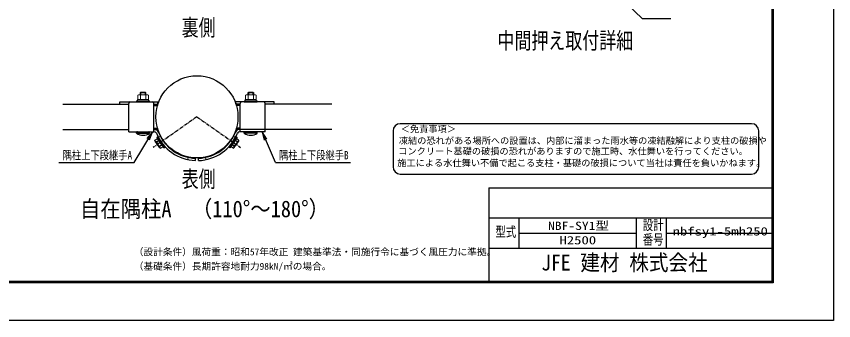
# Model space of a CAD drawing. Units: millimetres, scale not verified. Extents: x -6234 to 6240, y -4413 to 4407.
# Drawn here: x 550 to 6240, y -4413 to -2297 of the extents above; entities that cross this region are included whole.
import ezdxf
from ezdxf.enums import TextEntityAlignment as Align

# ---------------------------------------------------------------- set-up
doc = ezdxf.new("R2010")
doc.units = ezdxf.units.MM
doc.header["$LTSCALE"] = 20
doc.linetypes.add('USER3', pattern=[0.375, 0.25, -0.125])
doc.linetypes.add('USER4', pattern=[2, 1.25, -0.25, 0.25, -0.25])
doc.layers.add('0-0_WAKU', color=7, linetype='Continuous')
for name, color, linetype, lineweight in [('0-1_0', 7, 'Continuous', 25), ('0-2_1', 7, 'Continuous', 25), ('0-3_DEFPOINTS', 9, 'Continuous', 25), ('0-7_SCALE', 7, 'Continuous', 25), ('0-8_ボルト', 7, 'Continuous', 25), ('0-9_継手-案-', 7, 'Continuous', 25), ('0-A_構造線', 7, 'Continuous', 25), ('0-B_細線', 7, 'Continuous', 25), ('0-C_端部押さえ板', 7, 'Continuous', 25), ('0-F_D-STR3', 7, 'Continuous', 13), ('1-2_D-TTL-TXT', 2, 'Continuous', 25)]:
    doc.layers.add(name, color=color, linetype=linetype, lineweight=lineweight)
doc.styles.add('ＭＳ ゴシック', font='')
doc.styles.get('ＭＳ ゴシック').set_extended_font_data('MS Gothic')

# ---------------------------------------------------------------- blocks, each defined once
blk = doc.blocks.new('DARROWS')
at = {"layer": '0-1_0'}
blk.add_line((0, 0), (-19.982, 0), dxfattribs=at)
blk.add_lwpolyline([(-20, -3.333), (0, 0), (-20, 3.333)], dxfattribs=at)

msp = doc.modelspace()

# ---------------------------------------------------------------- linework, layer by layer
at = {"layer": '0-1_0'}
for p, q in [((4905.98, -2313.22), (4695.56, -2105.82)), ((1369.85, -3313.94), (1497.28, -3102.09)), ((2353.45, -3313.94), (2262.78, -3102.36)), ((3838.38, -3489.33), (3838.38, -4140.33)), ((3838.38, -3489.33), (5809.03, -3489.33)), ((3838.38, -3699.33), (5809.03, -3699.33)), ((4048.38, -3699.33), (4048.38, -3909.33)), ((4864.03, -3699.33), (4864.03, -3909.33)), ((5074.03, -3699.33), (5074.03, -3909.33)), ((3838.38, -3909.33), (5809.03, -3909.33))]:
    msp.add_line(p, q, dxfattribs=at)
at = {"layer": '0-1_0', "color": 3}
msp.add_lwpolyline([(-6234.47, 4406.67), (6239.53, 4406.67), (6239.53, -4413.33), (-6234.47, -4413.33)], close=True, dxfattribs=at)
at = {"layer": '0-1_0'}
for points in [[(-5814.47, 4144.17), (5819.53, 4144.17), (5819.53, -4150.83), (-5814.47, -4150.83)], [(-5811.84, 4141.54), (5816.91, 4141.54), (5816.91, -4148.21), (-5811.84, -4148.21)], [(-5809.22, 4138.92), (5814.28, 4138.92), (5814.28, -4145.58), (-5809.22, -4145.58)], [(-5806.59, 4136.29), (5811.66, 4136.29), (5811.66, -4142.96), (-5806.59, -4142.96)], [(-5803.97, 4133.67), (5809.03, 4133.67), (5809.03, -4140.33), (-5803.97, -4140.33)]]:
    msp.add_lwpolyline(points, close=True, dxfattribs=at)
at = {"layer": '0-2_1'}
for p, q in [((4905.98, -2313.22), (5105.69, -2313.22)), ((846.81, -3313.94), (1369.85, -3313.94)), ((2353.45, -3313.94), (2876.49, -3313.94))]:
    msp.add_line(p, q, dxfattribs=at)
at = {"layer": '0-3_DEFPOINTS', "color": 2}
for p, q in [((4048.38, -3804.33), (4864.03, -3804.33)), ((5074.03, -3804.33), (5809.03, -3804.33))]:
    msp.add_line(p, q, dxfattribs=at)
at = {"layer": '0-7_SCALE'}
for p, q in [((1342.4, -2892.52), (1497.4, -2892.52)), ((2272.18, -2892.6), (2117.18, -2892.6)), ((872.96, -2908.52), (1332.4, -2908.52)), ((1332.4, -3099.52), (1332.4, -2902.52)), ((1507.4, -3099.52), (1507.4, -2902.52)), ((2107.18, -3099.6), (2107.18, -2902.6)), ((2107.18, -3083.6), (2107.18, -2908.6)), ((2282.18, -3099.6), (2282.18, -2902.6)), ((2745.41, -2908.6), (2282.18, -2908.6)), ((872.96, -3083.52), (1332.4, -3083.52)), ((1332.4, -3099.52), (1510.28, -3099.52)), ((1507.4, -3083.52), (1510.28, -3083.52)), ((2282.18, -3083.6), (2104.3, -3083.6)), ((2282.18, -3099.6), (2104.3, -3099.6)), ((2747.08, -3083.6), (2282.18, -3083.6)), ((1796.78, -3300.08), (1797.34, -3284.09)), ((1817.8, -3300.16), (1817.24, -3284.17))]:
    msp.add_line(p, q, dxfattribs=at)
at = {"layer": '0-7_SCALE', "linetype": 'USER4'}
for q in [(1502.95, -3209.25), (2111.68, -3209.25)]:
    msp.add_line((1807.31, -2996.13), q, dxfattribs=at)
at = {"layer": '0-7_SCALE', "linetype": 'USER3'}
for p, q in [((1538.76, -3138.85), (1552.89, -3131.34)), ((2075.82, -3138.94), (2061.69, -3131.42)), ((1744.14, -3293.62), (1747.47, -3277.97)), ((1870.44, -3293.7), (1867.11, -3278.05))]:
    msp.add_line(p, q, dxfattribs=at)
at = {"layer": '0-7_SCALE'}
msp.add_circle((1807.31, -2996.13), 285.75, dxfattribs=at)
for centre, radius, start, end in [((1342.4, -2902.52), 10, 90, 180), ((1497.4, -2902.52), 10, 0, 90), ((2117.18, -2902.6), 10, 90, 180), ((2272.18, -2902.6), 10, 0, 90), ((1510.28, -3115.52), 32, 21.90977, 90), ((1510.28, -3115.52), 16, 21.90977, 90), ((1807.4, -2996.02), 304.25, 201.90977, 268), ((1807.4, -2996.02), 288.25, 201.90977, 268), ((1807.18, -2996.1), 288.25, 272, 338.09023), ((1807.18, -2996.1), 304.25, 272, 338.09023), ((2104.3, -3115.6), 32, 90, 158.09023), ((2104.3, -3115.6), 16, 90, 158.09023)]:
    msp.add_arc(centre, radius, start, end, dxfattribs=at)
at = {"layer": '0-8_ボルト'}
for p, q in [((1477.4, -2892.52), (1387.4, -2892.52)), ((2137.18, -2892.6), (2227.18, -2892.6)), ((1387.4, -3110.52), (1387.4, -3105.02)), ((1387.4, -3110.52), (1477.4, -3110.52)), ((1392.9, -3099.52), (1471.9, -3099.52)), ((1477.4, -3110.52), (1477.4, -3105.02)), ((2137.18, -3110.6), (2137.18, -3105.1)), ((2227.18, -3110.6), (2137.18, -3110.6)), ((2221.68, -3099.6), (2142.68, -3099.6)), ((2227.18, -3110.6), (2227.18, -3105.1))]:
    msp.add_line(p, q, dxfattribs=at)
for centre, radius, start, end in [((1392.9, -3105.02), 5.5, 90, 180), ((1432.4, -3039.13), 84.39, 237.77316, 302.22684), ((1471.9, -3105.02), 5.5, 0, 90), ((2142.68, -3105.1), 5.5, 90, 180), ((2182.18, -3039.21), 84.39, 237.77316, 302.22684), ((2221.68, -3105.1), 5.5, 0, 90)]:
    msp.add_arc(centre, radius, start, end, dxfattribs=at)
at = {"layer": '0-9_継手-案-'}
for p, q in [((1270.38, -2892.52), (1535.38, -2892.52)), ((1270.38, -2908.52), (1270.38, -2892.52)), ((1535.38, -2908.52), (1535.38, -2892.52)), ((2344.2, -2892.6), (2079.2, -2892.6)), ((2079.2, -2908.6), (2079.2, -2892.6)), ((2344.2, -2908.6), (2344.2, -2892.6)), ((1270.38, -2908.52), (1332.4, -2908.52)), ((1507.4, -2908.52), (1535.38, -2908.52)), ((2107.18, -2908.6), (2079.2, -2908.6)), ((2344.2, -2908.6), (2282.18, -2908.6))]:
    msp.add_line(p, q, dxfattribs=at)
at = {"layer": '0-A_構造線'}
for p, q in [((1524.37, -3172.18), (1539.94, -3161.28)), ((2090.26, -3172.18), (2074.69, -3161.28)), ((1545.11, -3201.8), (1560.67, -3190.9)), ((1554.18, -3214.74), (1569.74, -3203.84)), ((2060.45, -3214.74), (2044.89, -3203.84)), ((2069.52, -3201.8), (2053.95, -3190.9))]:
    msp.add_line(p, q, dxfattribs=at)
for points in [[(1554.18, -3214.74), (1549.55, -3212.49), (1515.84, -3164.35), (1515.31, -3159.23), (1530.87, -3148.33)], [(2060.45, -3214.74), (2065.08, -3212.49), (2098.79, -3164.35), (2099.32, -3159.23), (2083.76, -3148.33)]]:
    msp.add_lwpolyline(points, dxfattribs=at)
for points in [[(1577.45, -3210.49), (1583.18, -3206.48), (1532.99, -3134.8), (1527.26, -3138.82)], [(2037.18, -3210.49), (2031.45, -3206.48), (2081.63, -3134.8), (2087.37, -3138.82)]]:
    msp.add_lwpolyline(points, close=True, dxfattribs=at)
for centre, radius, start, end in [((1539.9, -3146.68), 29.85, 216.2889, 238.65172), ((1587.26, -3150.21), 66.62, 199.25349, 230.74651), ((1529.44, -3146.29), 2.5, 305, 35), ((1510.67, -3167.15), 29.85, 11.34828, 33.7111), ((1497.78, -3212.87), 66.62, 19.25349, 50.74651), ((2116.84, -3212.87), 66.62, 129.25349, 160.74651), ((2027.37, -3150.21), 66.62, 309.25349, 340.74651), ((2103.96, -3167.15), 29.85, 146.2889, 168.65172), ((2085.19, -3146.29), 2.5, 145, 235), ((2074.73, -3146.68), 29.85, 301.34828, 323.7111), ((1574.38, -3195.92), 29.85, 191.34828, 213.7111), ((1545.14, -3216.39), 29.85, 36.2889, 58.65172), ((1571.17, -3205.89), 2.5, 35, 125), ((2043.45, -3205.89), 2.5, 55, 145), ((2069.48, -3216.39), 29.85, 121.34828, 143.7111), ((2040.25, -3195.92), 29.85, 326.2889, 348.65172)]:
    msp.add_arc(centre, radius, start, end, dxfattribs=at)
at = {"layer": '0-B_細線', "lineweight": 30}
msp.add_line((2093.41, -3165.94), (2079.07, -3186.41), dxfattribs=at)
at = {"layer": '0-B_細線'}
msp.add_line((2096.27, -3167.94), (2093.41, -3165.94), dxfattribs=at)
for points in [[(1518.35, -3167.94), (1521.22, -3165.94), (1535.56, -3186.41)], [(1547.03, -3208.9), (1549.9, -3206.89), (1535.56, -3186.41)], [(2067.59, -3208.9), (2064.73, -3206.89), (2079.07, -3186.41)]]:
    msp.add_lwpolyline(points, dxfattribs=at)
at = {"layer": '0-C_端部押さえ板'}
for p, q in [((1507.45, -2916.6), (1533.82, -2916.6)), ((1533.82, -2908.6), (1533.82, -2916.6)), ((2107.18, -2916.6), (2080.81, -2916.6)), ((1507.45, -3083.6), (1533.82, -3083.6)), ((2107.18, -3083.6), (2080.81, -3083.6))]:
    msp.add_line(p, q, dxfattribs=at)
for points in [[(2107.18, -2908.6), (2080.81, -2908.6), (2080.81, -2916.6)], [(1507.45, -3075.6), (1533.82, -3075.6), (1533.82, -3083.6)], [(2107.18, -3075.6), (2080.81, -3075.6), (2080.81, -3083.6)]]:
    msp.add_lwpolyline(points, dxfattribs=at)
at = {"layer": '0-F_D-STR3'}
for p, q in [((1461.29, -2842.02), (1403.56, -2842.02)), ((1412.4, -2829.92), (1417.8, -2824.52)), ((1412.4, -2842.02), (1412.4, -2829.92)), ((1452.4, -2829.92), (1412.4, -2829.92)), ((1417.8, -2842.02), (1417.8, -2824.52)), ((1447, -2824.52), (1417.8, -2824.52)), ((1447, -2842.02), (1447, -2824.52)), ((1452.4, -2829.92), (1447, -2824.52)), ((1452.4, -2842.02), (1452.4, -2829.92)), ((2153.34, -2842.02), (2211.06, -2842.02)), ((2162.23, -2829.92), (2167.63, -2824.52)), ((2162.23, -2842.02), (2162.23, -2829.92)), ((2162.23, -2829.92), (2202.23, -2829.92)), ((2167.63, -2842.02), (2167.63, -2824.52)), ((2167.63, -2824.52), (2196.83, -2824.52)), ((2196.83, -2842.02), (2196.83, -2824.52)), ((2202.23, -2829.92), (2196.83, -2824.52)), ((2202.23, -2842.02), (2202.23, -2829.92)), ((1477.4, -2892.52), (1387.4, -2892.52)), ((1470.9, -2874.52), (1393.9, -2874.52)), ((1393.9, -2874.52), (1393.9, -2884.52)), ((1470.9, -2884.52), (1393.9, -2884.52)), ((1394.9, -2874.52), (1394.9, -2845.52)), ((1469.9, -2874.52), (1394.9, -2874.52)), ((1413.65, -2874.52), (1413.65, -2845.52)), ((1451.15, -2874.52), (1451.15, -2845.52)), ((1469.9, -2874.52), (1469.9, -2845.52)), ((1470.9, -2874.52), (1470.9, -2884.52)), ((1477.4, -2884.52), (1477.4, -2892.52)), ((2137.23, -2884.52), (2137.23, -2892.52)), ((2137.23, -2892.52), (2227.23, -2892.52)), ((2143.73, -2874.52), (2220.73, -2874.52)), ((2143.73, -2874.52), (2143.73, -2884.52)), ((2143.73, -2884.52), (2220.73, -2884.52)), ((2144.73, -2874.52), (2144.73, -2845.52)), ((2144.73, -2874.52), (2219.73, -2874.52)), ((2163.48, -2874.52), (2163.48, -2845.52)), ((2200.98, -2874.52), (2200.98, -2845.52)), ((2219.73, -2874.52), (2219.73, -2845.52)), ((2220.73, -2874.52), (2220.73, -2884.52))]:
    msp.add_line(p, q, dxfattribs=at)
for points in [[(1477.4, -2884.52), (1387.4, -2884.52), (1387.4, -2892.52)], [(2137.23, -2884.52), (2227.23, -2884.52), (2227.23, -2892.52)]]:
    msp.add_lwpolyline(points, dxfattribs=at)
for centre, radius, start, end in [((1404.27, -2856.25), 14.25, 48.86505, 131.13495), ((1432.4, -2893.99), 51.97, 68.85295, 111.14705), ((1460.52, -2856.24), 14.24, 48.83491, 131.16509), ((2154.1, -2856.24), 14.24, 48.83491, 131.16509), ((2182.23, -2893.99), 51.97, 68.85295, 111.14705), ((2210.35, -2856.25), 14.25, 48.86505, 131.13495)]:
    msp.add_arc(centre, radius, start, end, dxfattribs=at)
at = {"layer": '1-2_D-TTL-TXT'}
for p, q in [((5668.06, -3043.79), (3222.51, -3043.79)), ((3172.51, -3093.79), (3172.51, -3343.79)), ((5718.06, -3343.79), (5718.06, -3093.79)), ((3222.51, -3393.79), (5668.06, -3393.79))]:
    msp.add_line(p, q, dxfattribs=at)
for centre, start, end in [((3222.51, -3093.79), 90, 180), ((5668.06, -3093.79), 0, 90), ((3222.51, -3343.79), 180, 270), ((5668.06, -3343.79), 270, 0)]:
    msp.add_arc(centre, 50, start, end, dxfattribs=at)

# ---------------------------------------------------------------- block references
at = {"layer": '0-1_0', "xscale": 3, "yscale": 3}
for p, rotation in [((1498.83, -3099.52), 58.97301), ((2261.59, -3099.6), 113.1972)]:
    msp.add_blockref('DARROWS', p, dxfattribs=dict(at, rotation=rotation))

# ---------------------------------------------------------------- texts
at = {"layer": '0-0_WAKU', "style": 'ＭＳ ゴシック'}
for s, height, width, p in [('NBF-SY1型', 57.73, 1.2, (4251.34, -3800.1)), ('nbfsy1-5mh250', 57.73, 1.3, (5118.33, -3838.49)), ('H2500', 57.73, 1.3, (4330.99, -3900.1)), ('JFE 建材 株式会社', 111.1, 0.9, (4204.25, -4098.01))]:
    msp.add_text(s, height=height, dxfattribs=dict(at, width=width)).set_placement(p, align=Align.BOTTOM_LEFT)
at = {"layer": '0-1_0', "style": 'ＭＳ ゴシック'}
for s, height, width, p in [('裏側', 115.4, 0.75, (1701.04, -2467.49)), ('中間押え取付詳細', 115.4, 0.75, (3899.46, -2558.14)), ('隅柱上下段継手A', 57.77, 0.8, (871.71, -3309.07)), ('隅柱上下段継手B', 57.77, 0.8, (2378.35, -3309.07)), ('表側', 115.4, 0.75, (1701.04, -3520.32)), ('自在隅柱A\u3000（110°～180°）', 115.5, 0.9, (992.82, -3728.53)), ('型式', 70.72, 0.75, (3885.18, -3851.78)), ('設計', 70.72, 0.75, (4910.83, -3804.55)), ('番号', 70.72, 0.75, (4910.83, -3905.35))]:
    msp.add_text(s, height=height, dxfattribs=dict(at, width=width)).set_placement(p, align=Align.BOTTOM_LEFT)
at = {"layer": '1-2_D-TTL-TXT', "color": 7, "style": 'ＭＳ ゴシック'}
for s, height, p in [('＜免責事項＞ \u3000\u3000', 45.75, (3226.22, -3117.97)), ('凍結の恐れがある場所への設置は、内部に溜まった雨水等の凍結融解により支柱の破損や', 45.75, (3212.69, -3198.47)), ('コンクリート基礎の破損の恐れがありますので施工時、水仕舞いを行ってください。', 45.75, (3208.58, -3271.89)), ('施工による水仕舞い不備で起こる支柱・基礎の破損について当社は責任を負いかねます。 ', 45.75, (3201.59, -3353.38)), ('（設計条件）風荷重：昭和57年改正 建築基準法・同施行令に基づく風圧力に準拠。', 48.11, (1367.77, -3973.94)), ('（基礎条件）長期許容地耐力98kN/㎡の場合。', 48.11, (1367.77, -4073.94))]:
    msp.add_text(s, height=height, dxfattribs=at).set_placement(p, align=Align.BOTTOM_LEFT)

doc.saveas('drawing.dxf')
